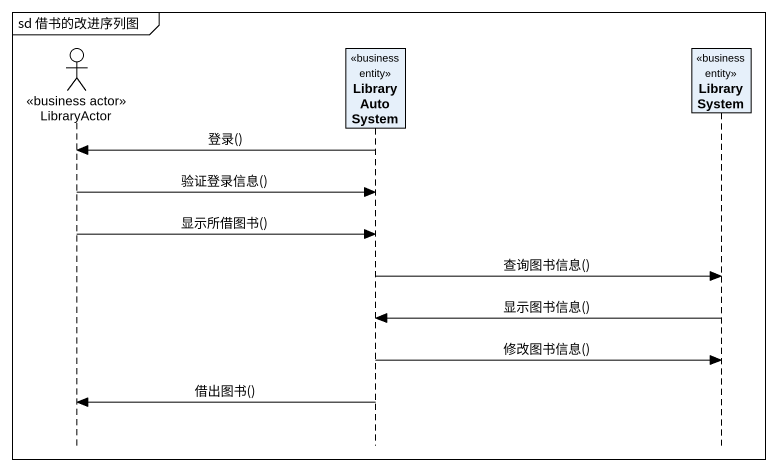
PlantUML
@startuml
mainframe sd 借书的改进序列图
hide footbox
actor LibraryActor <<business actor>>
participant LibraryAutoSystem <<business entity>>
participant LibrarySystem <<business entity>>

LibraryAutoSystem -> LibraryActor : 登录()
LibraryActor -> LibraryAutoSystem : 验证登录信息()
LibraryActor -> LibraryAutoSystem : 显示所借图书()
LibraryAutoSystem -> LibrarySystem : 查询图书信息()
LibrarySystem -> LibraryAutoSystem : 显示图书信息()
LibraryAutoSystem -> LibrarySystem : 修改图书信息()
LibraryAutoSystem -> LibraryActor : 借出图书()
@enduml
